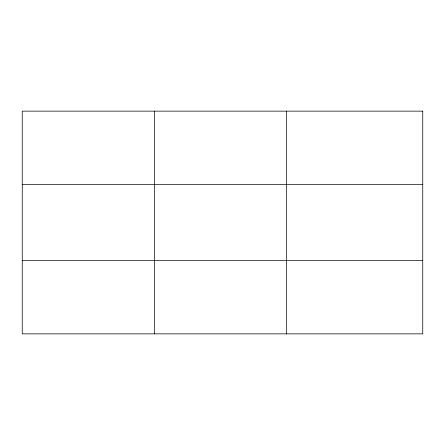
<?xml version="1.0" encoding="UTF-8"?>
<svg xmlns="http://www.w3.org/2000/svg" width="445" height="445" viewBox="0 0 445 445"><rect width="100%" height="100%" fill="white"/><g stroke="black" fill="none" stroke-linecap="round" stroke-linejoin="round"><path stroke-width="0.67" d="M154.415 111.144L154.415 333.856M286.58 111.144L286.58 333.856M22.25 184.642L422.75 184.642M22.25 260.358L422.75 260.358M422.75 111.144L422.75 333.856L22.25 333.856L22.25 111.144L422.75 111.144"/></g></svg>
